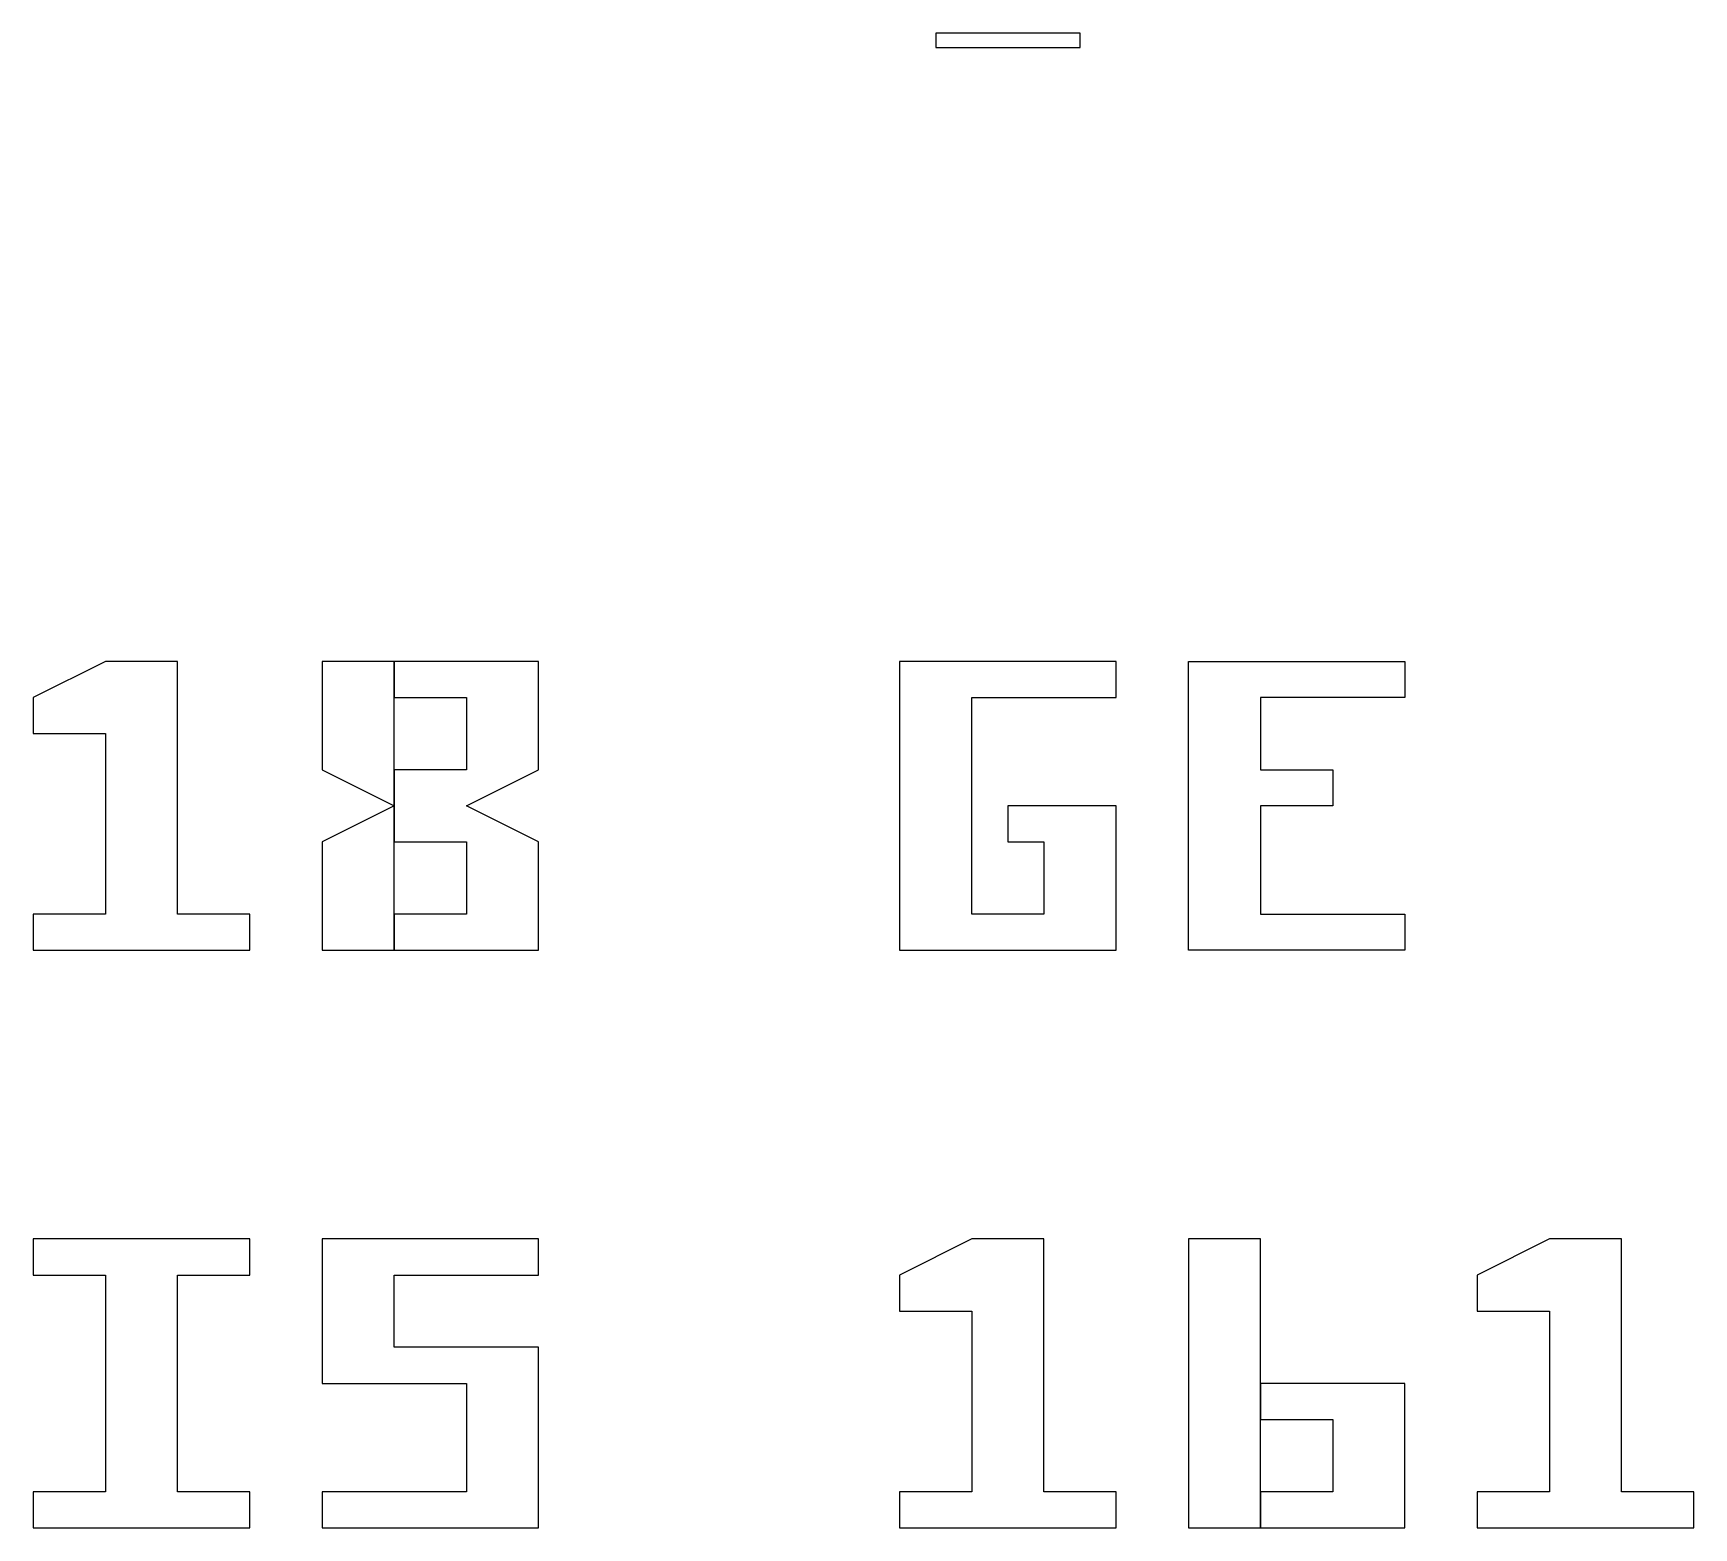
# Model space of a CAD drawing. Extents: x -18850 to 18850, y -21700 to 21700.
# Drawn here: x 6050 to 8350, y -19300 to -17230 of the extents above; entities that cross this region are included whole.
import ezdxf

# ---------------------------------------------------------------- set-up
doc = ezdxf.new("R2010")
doc.units = 0
doc.layers.add('GAP', color=1, linetype='continuous')

# ---------------------------------------------------------------- blocks, each defined once
blk = doc.blocks.new('YGGDRASILV2C2B')
at = {"layer": 'gap'}
blk.add_lwpolyline([(3400, -200), (3600, -200), (3600, -180), (3400, -180), (3400, -200)], dxfattribs=at)

msp = doc.modelspace()

# ---------------------------------------------------------------- linework, layer by layer
at = {"layer": 'gap'}
for points in [[(6050, -18500), (6350, -18500), (6350, -18450), (6250, -18450), (6250, -18100), (6150, -18100), (6050, -18150), (6050, -18200), (6150, -18200), (6150, -18450), (6050, -18450), (6050, -18500), (6050, -18500)], [(6450, -18500), (6550, -18500), (6550, -18100), (6450, -18100), (6450, -18250), (6550, -18300), (6450, -18350), (6450, -18500)], [(6550, -18500), (6750, -18500), (6750, -18350), (6650, -18300), (6750, -18250), (6750, -18100), (6550, -18100), (6550, -18150), (6650, -18150), (6650, -18250), (6550, -18250), (6550, -18350), (6650, -18350), (6650, -18450), (6550, -18450), (6550, -18500)], [(7250, -18500), (7550, -18500), (7550, -18300), (7400, -18300), (7400, -18350), (7450, -18350), (7450, -18450), (7350, -18450), (7350, -18150), (7550, -18150), (7550, -18100), (7250, -18100), (7250, -18500), (7250, -18500)], [(7650, -18500), (7650, -18100), (7950, -18100), (7950, -18150), (7750, -18150), (7750, -18250), (7850, -18250), (7850, -18300), (7750, -18300), (7750, -18450), (7950, -18450), (7950, -18500), (7650, -18500), (7650, -18500)], [(6050, -19300), (6350, -19300), (6350, -19250), (6250, -19250), (6250, -18950), (6350, -18950), (6350, -18900), (6050, -18900), (6050, -18950), (6150, -18950), (6150, -19250), (6050, -19250), (6050, -19300), (6050, -19300)], [(6450, -19300), (6750, -19300), (6750, -19050), (6550, -19050), (6550, -18950), (6750, -18950), (6750, -18900), (6450, -18900), (6450, -19100), (6650, -19100), (6650, -19250), (6450, -19250), (6450, -19300), (6450, -19300)], [(7250, -19300), (7550, -19300), (7550, -19250), (7450, -19250), (7450, -18900), (7350, -18900), (7250, -18950), (7250, -19000), (7350, -19000), (7350, -19250), (7250, -19250), (7250, -19300), (7250, -19300)], [(7650, -19300), (7750, -19300), (7750, -18900), (7650, -18900), (7650, -19300)], [(8050, -19300), (8350, -19300), (8350, -19250), (8250, -19250), (8250, -18900), (8150, -18900), (8050, -18950), (8050, -19000), (8150, -19000), (8150, -19250), (8050, -19250), (8050, -19300), (8050, -19300)], [(7750, -19300), (7950, -19300), (7950, -19100), (7750, -19100), (7750, -19150), (7850, -19150), (7850, -19250), (7750, -19250), (7750, -19300)]]:
    msp.add_lwpolyline(points, dxfattribs=at)

# ---------------------------------------------------------------- block references
msp.add_blockref('YGGDRASILV2C2B', (3900, -17050))

doc.saveas('drawing.dxf')
